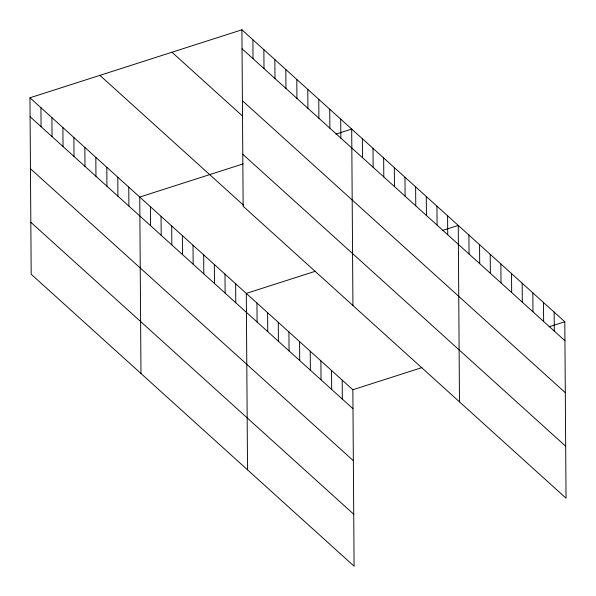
<?xml version="1.0" encoding="UTF-8"?>
<svg xmlns="http://www.w3.org/2000/svg" width="596" height="596" viewBox="0 0 596 596"><rect width="100%" height="100%" fill="white"/><g stroke="black" fill="none" stroke-linecap="round" stroke-linejoin="round"><path stroke-width="0.89" d="M29.956 97.796L352.854 389.754L354.091 566.2L31.193 274.242L29.956 97.796L241.909 29.8L564.807 321.758L566.044 498.204L243.146 206.246L241.909 29.8M243.146 163.885L139.747 197.06L140.976 373.506M335.958 134.115L351.7 129.064L352.929 305.51M315.373 271.247L246.297 293.403L247.534 469.857M442.515 230.458L458.25 225.415L459.486 401.86M352.854 389.754L421.923 367.598M549.072 326.809L564.807 321.758M242.043 48.768L564.941 340.726M242.408 100.739L565.306 392.697M171.968 52.239L242.639 116.138M242.781 154.282L565.678 446.24M99.904 75.357L243.652 205.329M30.091 116.764L352.988 408.722M30.456 168.728L353.353 460.693M30.828 222.271L353.726 514.229M554.153 312.125L554.287 331.093M543.5 302.492L543.634 321.46M532.839 292.86L532.973 311.827M522.185 283.219L522.32 302.187M511.532 273.586L511.666 292.554M500.878 263.954L501.005 282.921M490.217 254.321L490.352 273.288M479.564 244.68L479.698 263.648M468.91 235.047L469.045 254.015M447.596 215.782L447.73 234.75M436.942 206.141L437.077 225.109M426.289 196.509L426.416 215.476M415.628 186.876L415.762 205.844M404.975 177.243L405.109 196.211M394.321 167.603L394.455 186.57M383.66 157.97L383.794 176.938M373.007 148.337L373.141 167.305M362.353 138.704L362.487 157.672M340.718 119.14L340.852 138.108M342.201 380.121L342.335 399.089M329.737 109.21L329.871 128.185M331.547 370.481L331.674 389.449M320.886 360.848L321.02 379.816M318.763 99.286L318.897 118.254M310.233 351.215L310.367 370.183M307.782 89.363L307.916 108.33M299.579 341.582L299.714 360.55M296.808 79.432L296.935 98.4M288.926 331.942L289.053 350.91M285.827 69.508L285.961 88.476M278.265 322.309L278.399 341.277M274.845 59.578L274.98 78.545M267.611 312.676L267.746 331.644M263.872 49.654L263.998 68.622M256.958 303.044L257.085 322.011M252.89 39.723L253.024 58.699M235.644 283.77L235.778 302.738M224.99 274.138L225.124 293.105M214.337 264.505L214.463 283.473M203.676 254.865L203.81 273.84M193.022 245.232L193.156 264.199M182.369 235.599L182.503 254.566M171.708 225.966L171.842 244.934M161.054 216.326L161.188 235.301M150.401 206.693L150.535 225.66M128.766 187.137L128.9 206.104M117.784 177.206L117.919 196.173M106.811 167.282L106.937 186.25M95.829 157.351L95.963 176.319M84.848 147.428L84.982 166.396M73.874 137.497L74.008 156.465M62.893 127.574L63.027 146.541M51.919 117.643L52.046 136.618M40.938 107.72L41.072 126.687"/></g></svg>
